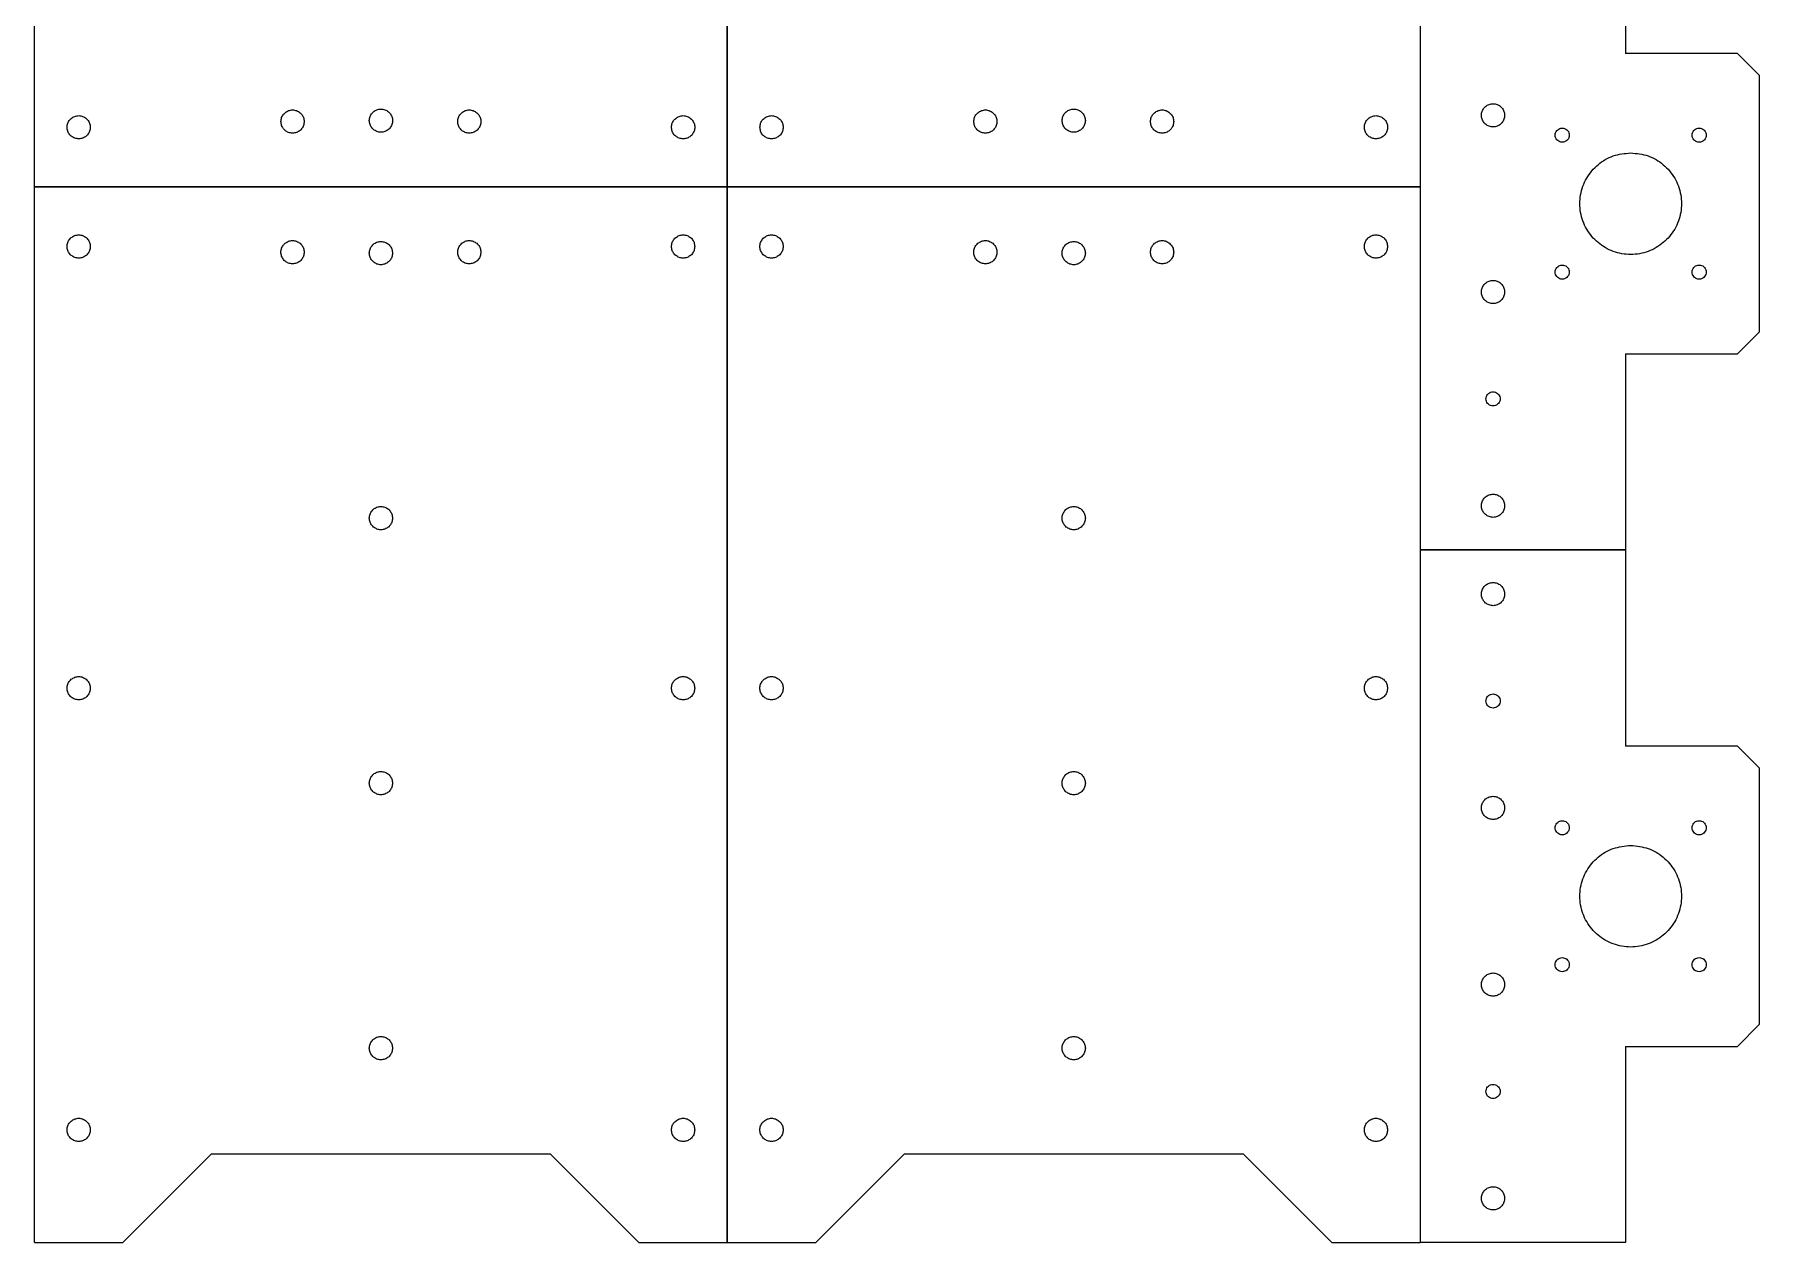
# Model space of a CAD drawing. Extents: x 0 to 861, y 0 to 555.
# Drawn here: x 470.5 to 860.9, y 0.1 to 273.6 of the extents above; entities that cross this region are included whole.
import ezdxf

# ---------------------------------------------------------------- set-up
doc = ezdxf.new("R2010")
doc.units = 0
doc.layers.add('Layer_1', color=7, linetype='CONTINUOUS')

msp = doc.modelspace()

# ---------------------------------------------------------------- linework, layer by layer
at = {"layer": 'Layer_1', "color": 7}
for p, q in [((470.54113, 239.141103), (470.54113, 478.141093)), ((627.341132, 478.141093), (627.341132, 239.141103)), ((627.341144, 239.141103), (627.341144, 478.141093)), ((784.141146, 478.141093), (784.141146, 239.141103)), ((784.14116, 313.741117), (784.14116, 156.941115)), ((830.64116, 313.741117), (830.64116, 269.341116)), ((855.941161, 269.341116), (830.64116, 269.341116)), ((860.941162, 264.341117), (855.941161, 269.341116)), ((860.941162, 206.341115), (860.941162, 264.341117)), ((800.641161, 257.966116), (800.641161, 257.966116)), ((526.316131, 253.930854), (526.316131, 253.930854)), ((546.316131, 254.141101), (546.316131, 254.141101)), ((566.316131, 253.930854), (566.316131, 253.930854)), ((683.116145, 253.930854), (683.116145, 253.930854)), ((703.116145, 254.141101), (703.116145, 254.141101)), ((723.116145, 253.930854), (723.116145, 253.930854)), ((477.91613, 252.641101), (477.91613, 252.641101)), ((614.71613, 252.641101), (614.71613, 252.641101)), ((634.716144, 252.641101), (634.716144, 252.641101)), ((771.516144, 252.641101), (771.516144, 252.641101)), ((816.291162, 252.441116), (816.291162, 252.441116)), ((847.291162, 252.441116), (847.291162, 252.441116)), ((831.791162, 246.841116), (831.791162, 246.841116)), ((627.341132, 239.141103), (470.54113, 239.141103)), ((470.54113, 0.141112), (470.54113, 239.141103)), ((470.54113, 239.141103), (627.341132, 239.141103)), ((627.341132, 239.141103), (627.341132, 0.141112)), ((784.141146, 239.141103), (627.341144, 239.141103)), ((627.341144, 0.141112), (627.341144, 239.141103)), ((627.341144, 239.141103), (784.141146, 239.141103)), ((784.141146, 239.141103), (784.141146, 0.141112)), ((483.166132, 225.641105), (483.166132, 225.641105)), ((531.566131, 224.351352), (531.566131, 224.351352)), ((551.566131, 224.141105), (551.566131, 224.141105)), ((571.566131, 224.351352), (571.566131, 224.351352)), ((619.966132, 225.641105), (619.966132, 225.641105)), ((639.966146, 225.641105), (639.966146, 225.641105)), ((688.366145, 224.351352), (688.366145, 224.351352)), ((708.366145, 224.141105), (708.366145, 224.141105)), ((728.366145, 224.351352), (728.366145, 224.351352)), ((776.766146, 225.641105), (776.766146, 225.641105)), ((816.291162, 221.441116), (816.291162, 221.441116)), ((847.291162, 221.441116), (847.291162, 221.441116)), ((800.641161, 217.966116), (800.641161, 217.966116)), ((855.941161, 201.341116), (860.941162, 206.341115)), ((830.64116, 201.341116), (855.941161, 201.341116)), ((830.64116, 201.341116), (830.64116, 156.941115)), ((800.641161, 192.741117), (800.641161, 192.741117)), ((800.641161, 169.566117), (800.641161, 169.566117)), ((551.566131, 164.141103), (551.566131, 164.141103)), ((708.366145, 164.141103), (708.366145, 164.141103)), ((784.14116, 156.941115), (830.64116, 156.941115)), ((784.14116, 156.941115), (784.14116, 0.141112)), ((830.64116, 156.941115), (784.14116, 156.941115)), ((830.64116, 156.941115), (830.64116, 112.541113)), ((800.641161, 149.566115), (800.641161, 149.566115)), ((483.166132, 125.641104), (483.166132, 125.641104)), ((619.966132, 125.641104), (619.966132, 125.641104)), ((639.966146, 125.641104), (639.966146, 125.641104)), ((776.766146, 125.641104), (776.766146, 125.641104)), ((800.641161, 124.341112), (800.641161, 124.341112)), ((855.941161, 112.541113), (830.64116, 112.541113)), ((860.941162, 107.541115), (855.941161, 112.541113)), ((860.941162, 49.541112), (860.941162, 107.541115)), ((551.566131, 104.141105), (551.566131, 104.141105)), ((708.366145, 104.141105), (708.366145, 104.141105)), ((800.641161, 101.166114), (800.641161, 101.166114)), ((816.291162, 95.641114), (816.291162, 95.641114)), ((847.291162, 95.641114), (847.291162, 95.641114)), ((831.791162, 90.041114), (831.791162, 90.041114)), ((816.291162, 64.641114), (816.291162, 64.641114)), ((847.291162, 64.641114), (847.291162, 64.641114)), ((800.641161, 61.166114), (800.641161, 61.166114)), ((855.941161, 44.541114), (860.941162, 49.541112)), ((551.566131, 44.141109), (551.566131, 44.141109)), ((708.366145, 44.141109), (708.366145, 44.141109)), ((830.64116, 44.541114), (855.941161, 44.541114)), ((830.64116, 44.541114), (830.64116, 0.141112)), ((800.641161, 35.941114), (800.641161, 35.941114)), ((483.166132, 25.641104), (483.166132, 25.641104)), ((619.966132, 25.641104), (619.966132, 25.641104)), ((639.966146, 25.641104), (639.966146, 25.641104)), ((776.766146, 25.641104), (776.766146, 25.641104)), ((490.541132, 0.141112), (510.541132, 20.141101)), ((587.341131, 20.141101), (510.541132, 20.141101)), ((587.341131, 20.141101), (607.34113, 0.141112)), ((647.341146, 0.141112), (667.341145, 20.141101)), ((744.141144, 20.141101), (667.341145, 20.141101)), ((744.141144, 20.141101), (764.141144, 0.141112)), ((800.641161, 12.766115), (800.641161, 12.766115)), ((470.54113, 0.141112), (490.541132, 0.141112)), ((607.34113, 0.141112), (627.341132, 0.141112)), ((627.341144, 0.141112), (647.341146, 0.141112)), ((764.141144, 0.141112), (784.141146, 0.141112)), ((830.64116, 0.141112), (784.14116, 0.141112))]:
    msp.add_line(p, q, dxfattribs=at)
for points, knots in [([(800.641161, 257.966116), (800.33426, 257.934753), (799.724851, 257.872475), (798.919507, 257.3893), (798.320754, 256.68185), (798.003195, 255.805806), (798.003195, 254.876225), (798.320754, 254.001408), (798.919507, 253.28906), (799.724851, 252.824087), (800.641161, 252.661742), (801.557471, 252.824087), (802.362815, 253.28906), (802.961568, 254.001408), (803.279128, 254.876225), (803.279128, 255.805806), (802.961568, 256.68185), (802.362815, 257.3893), (801.557471, 257.872475), (800.948062, 257.934753), (800.641161, 257.966116)], [0, 0, 0, 0, 0.91603, 1.818951, 2.734983, 3.651014, 4.553935, 5.469966, 6.385997, 7.288918, 8.204948, 9.120979, 10.0239, 10.939931, 11.855962, 12.758883, 13.674914, 14.590945, 15.493866, 16.409897, 16.409897, 16.409897, 16.409897]), ([(477.91613, 252.641101), (477.947493, 252.334201), (478.009772, 251.724791), (478.492948, 250.919447), (479.200398, 250.320694), (480.076442, 250.003137), (481.006022, 250.003137), (481.88084, 250.320693), (482.593188, 250.919448), (483.058161, 251.724791), (483.220507, 252.641102), (483.058161, 253.557412), (482.593189, 254.362757), (481.880839, 254.961509), (481.006023, 255.279068), (480.076442, 255.279068), (479.200399, 254.961508), (478.492947, 254.362757), (478.009772, 253.557412), (477.947493, 252.948002), (477.91613, 252.641101)], [0, 0, 0, 0, 0.91603, 1.818952, 2.734984, 3.651014, 4.553934, 5.469966, 6.385996, 7.288917, 8.204948, 9.120979, 10.023901, 10.93993, 11.855962, 12.758883, 13.674913, 14.590945, 15.493867, 16.409898, 16.409898, 16.409898, 16.409898]), ([(526.316131, 253.930854), (526.347494, 253.623953), (526.409772, 253.014544), (526.892948, 252.2092), (527.600397, 251.610446), (528.476442, 251.29289), (529.406022, 251.29289), (530.280839, 251.610446), (530.993188, 252.2092), (531.45816, 253.014544), (531.620505, 253.930854), (531.45816, 254.847164), (530.993188, 255.652508), (530.280839, 256.251262), (529.406022, 256.568818), (528.476442, 256.568818), (527.600397, 256.251262), (526.892948, 255.652508), (526.409772, 254.847164), (526.347494, 254.237755), (526.316131, 253.930854)], [0, 0, 0, 0, 0.91603, 1.818951, 2.734983, 3.651013, 4.553934, 5.469964, 6.385996, 7.288917, 8.204947, 9.120977, 10.023898, 10.93993, 11.85596, 12.758881, 13.674911, 14.590943, 15.493864, 16.409894, 16.409894, 16.409894, 16.409894]), ([(546.316131, 254.141101), (546.347495, 253.8342), (546.409772, 253.224791), (546.892948, 252.419447), (547.600397, 251.820694), (548.476441, 251.503137), (549.406022, 251.503137), (550.280839, 251.820694), (550.993188, 252.419447), (551.45816, 253.224791), (551.620506, 254.141101), (551.45816, 255.057412), (550.993188, 255.862757), (550.280839, 256.461508), (549.406022, 256.779068), (548.476441, 256.779068), (547.600398, 256.461508), (546.892947, 255.862757), (546.409773, 255.057412), (546.347495, 254.448002), (546.316131, 254.141101)], [0, 0, 0, 0, 0.91603, 1.818951, 2.734983, 3.651013, 4.553934, 5.469965, 6.385996, 7.288917, 8.204947, 9.120978, 10.0239, 10.93993, 11.855961, 12.758882, 13.674913, 14.590944, 15.493865, 16.409896, 16.409896, 16.409896, 16.409896]), ([(566.316131, 253.930854), (566.347495, 253.623953), (566.409772, 253.014544), (566.892948, 252.2092), (567.600397, 251.610446), (568.476441, 251.29289), (569.406022, 251.29289), (570.280839, 251.610446), (570.993188, 252.2092), (571.45816, 253.014544), (571.620506, 253.930854), (571.45816, 254.847164), (570.993188, 255.652508), (570.280839, 256.251261), (569.406022, 256.56882), (568.476441, 256.56882), (567.600397, 256.251261), (566.892948, 255.652508), (566.409773, 254.847164), (566.347495, 254.237755), (566.316131, 253.930854)], [0, 0, 0, 0, 0.91603, 1.818951, 2.734983, 3.651013, 4.553934, 5.469964, 6.385996, 7.288917, 8.204947, 9.120977, 10.023898, 10.93993, 11.855961, 12.758882, 13.674913, 14.590944, 15.493865, 16.409895, 16.409895, 16.409895, 16.409895]), ([(614.71613, 252.641101), (614.747494, 252.334201), (614.809772, 251.724791), (615.292947, 250.919448), (616.000396, 250.320693), (616.876441, 250.003137), (617.806021, 250.003137), (618.680838, 250.320694), (619.393187, 250.919447), (619.858161, 251.724791), (620.020507, 252.641102), (619.858161, 253.557412), (619.393188, 254.362757), (618.680837, 254.961508), (617.806022, 255.279068), (616.87644, 255.279068), (616.000397, 254.961509), (615.292947, 254.362757), (614.809772, 253.557412), (614.747494, 252.948002), (614.71613, 252.641101)], [0, 0, 0, 0, 0.91603, 1.818952, 2.734982, 3.651013, 4.553934, 5.469964, 6.385996, 7.288917, 8.204948, 9.120979, 10.023901, 10.939932, 11.855962, 12.758883, 13.674915, 14.590945, 15.493867, 16.409898, 16.409898, 16.409898, 16.409898]), ([(634.716144, 252.641101), (634.747507, 252.334201), (634.809785, 251.724791), (635.292962, 250.919447), (636.000412, 250.320694), (636.876456, 250.003137), (637.806036, 250.003137), (638.680854, 250.320693), (639.393202, 250.919448), (639.858175, 251.724791), (640.020521, 252.641102), (639.858175, 253.557412), (639.393203, 254.362757), (638.680853, 254.961509), (637.806037, 255.279068), (636.876455, 255.279068), (636.000413, 254.961508), (635.292961, 254.362757), (634.809785, 253.557412), (634.747507, 252.948002), (634.716144, 252.641101)], [0, 0, 0, 0, 0.91603, 1.818952, 2.734984, 3.651014, 4.553934, 5.469966, 6.385996, 7.288917, 8.204948, 9.120979, 10.023901, 10.93993, 11.855962, 12.758883, 13.674913, 14.590945, 15.493867, 16.409898, 16.409898, 16.409898, 16.409898]), ([(683.116145, 253.930854), (683.147508, 253.623953), (683.209786, 253.014544), (683.692961, 252.2092), (684.400411, 251.610446), (685.276455, 251.29289), (686.206036, 251.29289), (687.080853, 251.610446), (687.793201, 252.2092), (688.258174, 253.014544), (688.420519, 253.930854), (688.258174, 254.847164), (687.793201, 255.652508), (687.080853, 256.251262), (686.206036, 256.568818), (685.276455, 256.568818), (684.400411, 256.251262), (683.692961, 255.652508), (683.209786, 254.847164), (683.147508, 254.237755), (683.116145, 253.930854)], [0, 0, 0, 0, 0.91603, 1.818951, 2.734983, 3.651013, 4.553934, 5.469964, 6.385996, 7.288917, 8.204947, 9.120977, 10.023898, 10.93993, 11.85596, 12.758881, 13.674911, 14.590943, 15.493864, 16.409894, 16.409894, 16.409894, 16.409894]), ([(703.116145, 254.141101), (703.147508, 253.8342), (703.209786, 253.224791), (703.692961, 252.419447), (704.400411, 251.820694), (705.276455, 251.503137), (706.206036, 251.503137), (707.080853, 251.820694), (707.793202, 252.419447), (708.258174, 253.224791), (708.420519, 254.141101), (708.258174, 255.057412), (707.793202, 255.862757), (707.080852, 256.461508), (706.206036, 256.779068), (705.276455, 256.779068), (704.400412, 256.461508), (703.692961, 255.862757), (703.209786, 255.057412), (703.147508, 254.448002), (703.116145, 254.141101)], [0, 0, 0, 0, 0.91603, 1.818951, 2.734983, 3.651013, 4.553934, 5.469965, 6.385996, 7.288917, 8.204947, 9.120978, 10.0239, 10.93993, 11.855961, 12.758882, 13.674913, 14.590944, 15.493865, 16.409896, 16.409896, 16.409896, 16.409896]), ([(723.116145, 253.930854), (723.147508, 253.623953), (723.209786, 253.014544), (723.692961, 252.2092), (724.400411, 251.610446), (725.276455, 251.29289), (726.206036, 251.29289), (727.080853, 251.610446), (727.793201, 252.2092), (728.258174, 253.014544), (728.420519, 253.930854), (728.258174, 254.847164), (727.793201, 255.652508), (727.080853, 256.251261), (726.206036, 256.56882), (725.276455, 256.56882), (724.400411, 256.251261), (723.692961, 255.652508), (723.209786, 254.847164), (723.147508, 254.237755), (723.116145, 253.930854)], [0, 0, 0, 0, 0.91603, 1.818951, 2.734983, 3.651013, 4.553934, 5.469964, 6.385996, 7.288917, 8.204947, 9.120977, 10.023898, 10.93993, 11.855961, 12.758882, 13.674913, 14.590944, 15.493865, 16.409895, 16.409895, 16.409895, 16.409895]), ([(771.516144, 252.641101), (771.547507, 252.334201), (771.609785, 251.724791), (772.092961, 250.919448), (772.80041, 250.320693), (773.676455, 250.003137), (774.606035, 250.003137), (775.480852, 250.320694), (776.193201, 250.919447), (776.658175, 251.724791), (776.820521, 252.641102), (776.658175, 253.557412), (776.193202, 254.362757), (775.480851, 254.961508), (774.606036, 255.279068), (773.676454, 255.279068), (772.800411, 254.961509), (772.09296, 254.362757), (771.609786, 253.557412), (771.547507, 252.948002), (771.516144, 252.641101)], [0, 0, 0, 0, 0.91603, 1.818952, 2.734982, 3.651013, 4.553934, 5.469964, 6.385996, 7.288917, 8.204948, 9.120979, 10.023901, 10.939932, 11.855962, 12.758883, 13.674915, 14.590945, 15.493867, 16.409898, 16.409898, 16.409898, 16.409898]), ([(816.291162, 252.441116), (816.104098, 252.421999), (815.732648, 252.38404), (815.241772, 252.089533), (814.876816, 251.658326), (814.68326, 251.124355), (814.68326, 250.557755), (814.876816, 250.024531), (815.241772, 249.590339), (815.732648, 249.306927), (816.291162, 249.207974), (816.849675, 249.306927), (817.340551, 249.590339), (817.705506, 250.024532), (817.899064, 250.557754), (817.899064, 251.124356), (817.705506, 251.658326), (817.34055, 252.089532), (816.849675, 252.38404), (816.478225, 252.421999), (816.291162, 252.441116)], [0, 0, 0, 0, 0.558344, 1.108696, 1.667039, 2.225381, 2.775733, 3.334075, 3.892418, 4.44277, 5.001114, 5.559456, 6.109807, 6.66815, 7.226493, 7.776845, 8.335187, 8.893531, 9.443882, 10.002224, 10.002224, 10.002224, 10.002224]), ([(847.291162, 252.441116), (847.104099, 252.421999), (846.732649, 252.38404), (846.241772, 252.089533), (845.87682, 251.658325), (845.683258, 251.124356), (845.683258, 250.557754), (845.87682, 250.024533), (846.241772, 249.590338), (846.732649, 249.306927), (847.291162, 249.207974), (847.849675, 249.306927), (848.340551, 249.590339), (848.705506, 250.024532), (848.899065, 250.557754), (848.899065, 251.124356), (848.705506, 251.658326), (848.340551, 252.089532), (847.849675, 252.38404), (847.478225, 252.421999), (847.291162, 252.441116)], [0, 0, 0, 0, 0.558344, 1.108695, 1.667037, 2.22538, 2.775732, 3.334075, 3.892418, 4.442769, 5.001113, 5.559454, 6.109806, 6.668149, 7.226492, 7.776843, 8.335186, 8.893529, 9.443881, 10.002222, 10.002222, 10.002222, 10.002222]), ([(831.791162, 246.841116), (830.446644, 246.703714), (827.776849, 246.430878), (824.248674, 244.314111), (821.62557, 241.214806), (820.234361, 237.376901), (820.234361, 233.30445), (821.62557, 229.471921), (824.248674, 226.351153), (827.776849, 224.314131), (831.791162, 223.602904), (835.805474, 224.314131), (839.333648, 226.351154), (841.956755, 229.47192), (843.347961, 233.304451), (843.347961, 237.376901), (841.956755, 241.214807), (839.333648, 244.314111), (835.805474, 246.430878), (833.13568, 246.703714), (831.791162, 246.841116)], [0, 0, 0, 0, 4.013088, 7.968742, 11.981828, 15.994916, 19.95057, 23.963658, 27.976744, 31.932398, 35.945486, 39.958572, 43.914226, 47.927313, 51.9404, 55.896054, 59.909141, 63.922229, 67.877883, 71.890969, 71.890969, 71.890969, 71.890969]), ([(483.166132, 225.641105), (483.134769, 225.948005), (483.072491, 226.557415), (482.589315, 227.362758), (481.881866, 227.961513), (481.005821, 228.279068), (480.076241, 228.279069), (479.201424, 227.961511), (478.489075, 227.362759), (478.024101, 226.557415), (477.861755, 225.641104), (478.024101, 224.724794), (478.489074, 223.919449), (479.201425, 223.320698), (480.07624, 223.003138), (481.005822, 223.003138), (481.881865, 223.320697), (482.589316, 223.919449), (483.07249, 224.724794), (483.134769, 225.334204), (483.166132, 225.641105)], [0, 0, 0, 0, 0.91603, 1.818952, 2.734982, 3.651013, 4.553934, 5.469964, 6.385996, 7.288917, 8.204948, 9.120979, 10.023901, 10.939932, 11.855962, 12.758883, 13.674915, 14.590945, 15.493867, 16.409898, 16.409898, 16.409898, 16.409898]), ([(531.566131, 224.351352), (531.534768, 224.658253), (531.47249, 225.267662), (530.989315, 226.073006), (530.281865, 226.671759), (529.405821, 226.989316), (528.47624, 226.989316), (527.601423, 226.671759), (526.889075, 226.073006), (526.424102, 225.267662), (526.261757, 224.351352), (526.424102, 223.435042), (526.889075, 222.629697), (527.601423, 222.030945), (528.47624, 221.713385), (529.405821, 221.713385), (530.281865, 222.030945), (530.989315, 222.629697), (531.47249, 223.435042), (531.534768, 224.044451), (531.566131, 224.351352)], [0, 0, 0, 0, 0.91603, 1.818951, 2.734983, 3.651013, 4.553934, 5.469964, 6.385996, 7.288917, 8.204947, 9.120977, 10.023898, 10.93993, 11.855961, 12.758882, 13.674913, 14.590944, 15.493865, 16.409895, 16.409895, 16.409895, 16.409895]), ([(551.566131, 224.141105), (551.534768, 224.448005), (551.47249, 225.057415), (550.989315, 225.862759), (550.281865, 226.461512), (549.405821, 226.779069), (548.47624, 226.779069), (547.601423, 226.461512), (546.889074, 225.862759), (546.424102, 225.057415), (546.261757, 224.141104), (546.424102, 223.224794), (546.889074, 222.419449), (547.601424, 221.820698), (548.47624, 221.503138), (549.405821, 221.503138), (550.281864, 221.820698), (550.989315, 222.419449), (551.47249, 223.224794), (551.534768, 223.834204), (551.566131, 224.141105)], [0, 0, 0, 0, 0.91603, 1.818951, 2.734983, 3.651013, 4.553934, 5.469965, 6.385996, 7.288917, 8.204947, 9.120978, 10.0239, 10.93993, 11.855961, 12.758882, 13.674913, 14.590944, 15.493865, 16.409896, 16.409896, 16.409896, 16.409896]), ([(571.566131, 224.351352), (571.534768, 224.658253), (571.47249, 225.267662), (570.989315, 226.073006), (570.281865, 226.671759), (569.405821, 226.989316), (568.47624, 226.989316), (567.601423, 226.671759), (566.889075, 226.073006), (566.424102, 225.267662), (566.261757, 224.351352), (566.424102, 223.435042), (566.889075, 222.629698), (567.601423, 222.030944), (568.47624, 221.713388), (569.405821, 221.713388), (570.281865, 222.030944), (570.989315, 222.629698), (571.47249, 223.435042), (571.534768, 224.044451), (571.566131, 224.351352)], [0, 0, 0, 0, 0.91603, 1.818951, 2.734983, 3.651013, 4.553934, 5.469964, 6.385996, 7.288917, 8.204947, 9.120977, 10.023898, 10.93993, 11.85596, 12.758881, 13.674911, 14.590943, 15.493864, 16.409894, 16.409894, 16.409894, 16.409894]), ([(619.966132, 225.641105), (619.934769, 225.948005), (619.872491, 226.557415), (619.389314, 227.362759), (618.681864, 227.961511), (617.80582, 228.279069), (616.87624, 228.279068), (616.001422, 227.961513), (615.289074, 227.362758), (614.824101, 226.557415), (614.661755, 225.641104), (614.824101, 224.724794), (615.289073, 223.919449), (616.001423, 223.320697), (616.876239, 223.003138), (617.805821, 223.003138), (618.681863, 223.320698), (619.389315, 223.919449), (619.872491, 224.724794), (619.934769, 225.334204), (619.966132, 225.641105)], [0, 0, 0, 0, 0.91603, 1.818952, 2.734984, 3.651014, 4.553934, 5.469966, 6.385996, 7.288917, 8.204948, 9.120979, 10.023901, 10.93993, 11.855962, 12.758883, 13.674913, 14.590945, 15.493867, 16.409898, 16.409898, 16.409898, 16.409898]), ([(639.966146, 225.641105), (639.934782, 225.948005), (639.872504, 226.557415), (639.389329, 227.362758), (638.68188, 227.961513), (637.805835, 228.279068), (636.876255, 228.279069), (636.001438, 227.961511), (635.289089, 227.362759), (634.824115, 226.557415), (634.661769, 225.641104), (634.824115, 224.724794), (635.289088, 223.919449), (636.001439, 223.320698), (636.876254, 223.003138), (637.805836, 223.003138), (638.681879, 223.320697), (639.389329, 223.919449), (639.872504, 224.724794), (639.934782, 225.334204), (639.966146, 225.641105)], [0, 0, 0, 0, 0.91603, 1.818952, 2.734982, 3.651013, 4.553934, 5.469964, 6.385996, 7.288917, 8.204948, 9.120979, 10.023901, 10.939932, 11.855962, 12.758883, 13.674915, 14.590945, 15.493867, 16.409898, 16.409898, 16.409898, 16.409898]), ([(688.366145, 224.351352), (688.334781, 224.658253), (688.272504, 225.267662), (687.789328, 226.073006), (687.081879, 226.671759), (686.205835, 226.989316), (685.276254, 226.989316), (684.401437, 226.671759), (683.689088, 226.073006), (683.224116, 225.267662), (683.06177, 224.351352), (683.224116, 223.435042), (683.689088, 222.629697), (684.401437, 222.030945), (685.276254, 221.713385), (686.205835, 221.713385), (687.081879, 222.030945), (687.789328, 222.629697), (688.272503, 223.435042), (688.334781, 224.044451), (688.366145, 224.351352)], [0, 0, 0, 0, 0.91603, 1.818951, 2.734983, 3.651013, 4.553934, 5.469964, 6.385996, 7.288917, 8.204947, 9.120977, 10.023898, 10.93993, 11.855961, 12.758882, 13.674913, 14.590944, 15.493865, 16.409895, 16.409895, 16.409895, 16.409895]), ([(708.366145, 224.141105), (708.334781, 224.448005), (708.272504, 225.057415), (707.789328, 225.862759), (707.081879, 226.461512), (706.205835, 226.779069), (705.276254, 226.779069), (704.401437, 226.461512), (703.689088, 225.862759), (703.224116, 225.057415), (703.06177, 224.141104), (703.224116, 223.224794), (703.689088, 222.419449), (704.401437, 221.820698), (705.276254, 221.503138), (706.205835, 221.503138), (707.081878, 221.820698), (707.789329, 222.419449), (708.272503, 223.224794), (708.334781, 223.834204), (708.366145, 224.141105)], [0, 0, 0, 0, 0.91603, 1.818951, 2.734983, 3.651013, 4.553934, 5.469965, 6.385996, 7.288917, 8.204947, 9.120978, 10.0239, 10.93993, 11.855961, 12.758882, 13.674913, 14.590944, 15.493865, 16.409896, 16.409896, 16.409896, 16.409896]), ([(728.366145, 224.351352), (728.334782, 224.658253), (728.272504, 225.267662), (727.789328, 226.073006), (727.081879, 226.671759), (726.205834, 226.989316), (725.276254, 226.989316), (724.401437, 226.671759), (723.689088, 226.073006), (723.224116, 225.267662), (723.061771, 224.351352), (723.224116, 223.435042), (723.689088, 222.629698), (724.401437, 222.030944), (725.276254, 221.713388), (726.205834, 221.713388), (727.081879, 222.030944), (727.789328, 222.629698), (728.272504, 223.435042), (728.334782, 224.044451), (728.366145, 224.351352)], [0, 0, 0, 0, 0.91603, 1.818951, 2.734983, 3.651013, 4.553934, 5.469964, 6.385996, 7.288917, 8.204947, 9.120977, 10.023898, 10.93993, 11.85596, 12.758881, 13.674911, 14.590943, 15.493864, 16.409894, 16.409894, 16.409894, 16.409894]), ([(776.766146, 225.641105), (776.734783, 225.948005), (776.672504, 226.557415), (776.189328, 227.362759), (775.481878, 227.961511), (774.605834, 228.279069), (773.676254, 228.279068), (772.801436, 227.961513), (772.089088, 227.362758), (771.624115, 226.557415), (771.461769, 225.641104), (771.624115, 224.724794), (772.089087, 223.919449), (772.801437, 223.320697), (773.676253, 223.003138), (774.605834, 223.003138), (775.481877, 223.320698), (776.189329, 223.919449), (776.672504, 224.724794), (776.734783, 225.334204), (776.766146, 225.641105)], [0, 0, 0, 0, 0.91603, 1.818952, 2.734984, 3.651014, 4.553934, 5.469966, 6.385996, 7.288917, 8.204948, 9.120979, 10.023901, 10.93993, 11.855962, 12.758883, 13.674913, 14.590945, 15.493867, 16.409898, 16.409898, 16.409898, 16.409898]), ([(816.291162, 221.441116), (816.104098, 221.421999), (815.732648, 221.38404), (815.241772, 221.089533), (814.876816, 220.658326), (814.68326, 220.124355), (814.68326, 219.557755), (814.876816, 219.024531), (815.241772, 218.590339), (815.732648, 218.306927), (816.291162, 218.207974), (816.849675, 218.306927), (817.34055, 218.590339), (817.705506, 219.024532), (817.899064, 219.557754), (817.899064, 220.124356), (817.705506, 220.658326), (817.340551, 221.089533), (816.849675, 221.38404), (816.478225, 221.421999), (816.291162, 221.441116)], [0, 0, 0, 0, 0.558344, 1.108696, 1.667039, 2.225381, 2.775733, 3.334075, 3.892418, 4.44277, 5.001114, 5.559456, 6.109807, 6.66815, 7.226493, 7.776845, 8.335187, 8.893531, 9.443882, 10.002224, 10.002224, 10.002224, 10.002224]), ([(847.291162, 221.441116), (847.104099, 221.421999), (846.732649, 221.38404), (846.241772, 221.089533), (845.87682, 220.658325), (845.683258, 220.124356), (845.683258, 219.557753), (845.87682, 219.024533), (846.241772, 218.590339), (846.732649, 218.306927), (847.291162, 218.207974), (847.849675, 218.306927), (848.340551, 218.590339), (848.705506, 219.024532), (848.899065, 219.557754), (848.899065, 220.124356), (848.705506, 220.658326), (848.340551, 221.089533), (847.849675, 221.38404), (847.478225, 221.421999), (847.291162, 221.441116)], [0, 0, 0, 0, 0.558344, 1.108695, 1.667037, 2.22538, 2.775732, 3.334075, 3.892418, 4.442769, 5.001113, 5.559454, 6.109806, 6.668149, 7.226492, 7.776843, 8.335186, 8.893529, 9.443881, 10.002222, 10.002222, 10.002222, 10.002222]), ([(800.641161, 217.966116), (800.33426, 217.934753), (799.724851, 217.872475), (798.919507, 217.3893), (798.320754, 216.68185), (798.003195, 215.805806), (798.003195, 214.876225), (798.320754, 214.001408), (798.919507, 213.28906), (799.724851, 212.824087), (800.641161, 212.661742), (801.557471, 212.824087), (802.362815, 213.28906), (802.961568, 214.001408), (803.279128, 214.876225), (803.279128, 215.805806), (802.961568, 216.68185), (802.362815, 217.3893), (801.557471, 217.872475), (800.948062, 217.934753), (800.641161, 217.966116)], [0, 0, 0, 0, 0.91603, 1.818951, 2.734983, 3.651014, 4.553935, 5.469966, 6.385997, 7.288918, 8.204948, 9.120979, 10.0239, 10.939931, 11.855962, 12.758883, 13.674914, 14.590945, 15.493866, 16.409897, 16.409897, 16.409897, 16.409897]), ([(800.641161, 192.741117), (800.454098, 192.722), (800.082648, 192.68404), (799.591771, 192.389533), (799.226818, 191.958325), (799.033259, 191.424356), (799.033259, 190.857754), (799.226817, 190.324532), (799.591772, 189.890339), (800.082648, 189.606928), (800.641161, 189.507975), (801.199674, 189.606928), (801.69055, 189.890339), (802.055505, 190.324532), (802.249063, 190.857754), (802.249064, 191.424356), (802.055504, 191.958325), (801.690551, 192.389533), (801.199674, 192.68404), (800.828224, 192.722), (800.641161, 192.741117)], [0, 0, 0, 0, 0.558342, 1.108694, 1.667038, 2.225379, 2.775731, 3.334074, 3.892416, 4.442768, 5.00111, 5.559452, 6.109804, 6.668146, 7.226489, 7.776841, 8.335182, 8.893526, 9.443878, 10.00222, 10.00222, 10.00222, 10.00222]), ([(800.641161, 169.566117), (800.33426, 169.534754), (799.724851, 169.472476), (798.919507, 168.9893), (798.320753, 168.281851), (798.003195, 167.405807), (798.003194, 166.476226), (798.320755, 165.601409), (798.919507, 164.88906), (799.724851, 164.424086), (800.641161, 164.26174), (801.557472, 164.424086), (802.362816, 164.88906), (802.961568, 165.601409), (803.279128, 166.476226), (803.279127, 167.405807), (802.961569, 168.281851), (802.362815, 168.9893), (801.557471, 169.472476), (800.948062, 169.534754), (800.641161, 169.566117)], [0, 0, 0, 0, 0.91603, 1.818952, 2.734982, 3.651014, 4.553935, 5.469965, 6.385997, 7.288919, 8.204949, 9.12098, 10.023901, 10.939933, 11.855963, 12.758884, 13.674916, 14.590947, 15.493868, 16.409898, 16.409898, 16.409898, 16.409898]), ([(551.566131, 164.141103), (551.534768, 164.448004), (551.47249, 165.057414), (550.989315, 165.862759), (550.281864, 166.46151), (549.405821, 166.77907), (548.47624, 166.77907), (547.601424, 166.46151), (546.889074, 165.862759), (546.424102, 165.057414), (546.261757, 164.141104), (546.424102, 163.224793), (546.889074, 162.419449), (547.601423, 161.820696), (548.47624, 161.503139), (549.405821, 161.503139), (550.281865, 161.820696), (550.989315, 162.419449), (551.47249, 163.224793), (551.534768, 163.834203), (551.566131, 164.141103)], [0, 0, 0, 0, 0.916031, 1.818952, 2.734983, 3.651014, 4.553935, 5.469966, 6.385997, 7.288918, 8.204949, 9.120979, 10.0239, 10.939932, 11.855962, 12.758883, 13.674914, 14.590945, 15.493866, 16.409896, 16.409896, 16.409896, 16.409896]), ([(708.366145, 164.141103), (708.334781, 164.448004), (708.272503, 165.057414), (707.789329, 165.862759), (707.081878, 166.46151), (706.205835, 166.77907), (705.276254, 166.77907), (704.401437, 166.46151), (703.689088, 165.862759), (703.224116, 165.057414), (703.06177, 164.141104), (703.224116, 163.224793), (703.689088, 162.419449), (704.401437, 161.820696), (705.276254, 161.503139), (706.205835, 161.503139), (707.081879, 161.820696), (707.789328, 162.419449), (708.272504, 163.224793), (708.334781, 163.834203), (708.366145, 164.141103)], [0, 0, 0, 0, 0.916031, 1.818952, 2.734983, 3.651014, 4.553935, 5.469966, 6.385997, 7.288918, 8.204949, 9.120979, 10.0239, 10.939932, 11.855962, 12.758883, 13.674914, 14.590945, 15.493866, 16.409896, 16.409896, 16.409896, 16.409896]), ([(800.641161, 149.566115), (800.33426, 149.534751), (799.724851, 149.472473), (798.919507, 148.989297), (798.320755, 148.281846), (798.003194, 147.405803), (798.003195, 146.476222), (798.320753, 145.601405), (798.919507, 144.889057), (799.724851, 144.424084), (800.641161, 144.261738), (801.557471, 144.424084), (802.362815, 144.889057), (802.961569, 145.601405), (803.279127, 146.476222), (803.279128, 147.405803), (802.961568, 148.281846), (802.362816, 148.989297), (801.557472, 149.472473), (800.948062, 149.534751), (800.641161, 149.566115)], [0, 0, 0, 0, 0.91603, 1.818952, 2.734984, 3.651014, 4.553935, 5.469967, 6.385998, 7.288919, 8.204949, 9.12098, 10.023901, 10.939931, 11.855963, 12.758884, 13.674914, 14.590946, 15.493868, 16.409898, 16.409898, 16.409898, 16.409898]), ([(483.166132, 125.641104), (483.134769, 125.948005), (483.07249, 126.557414), (482.589315, 127.362758), (481.881866, 127.961512), (481.005822, 128.27907), (480.076241, 128.279071), (479.201424, 127.961511), (478.489075, 127.362759), (478.024101, 126.557415), (477.861755, 125.641104), (478.024101, 124.724794), (478.489075, 123.91945), (479.201424, 123.320698), (480.076241, 123.003137), (481.005822, 123.003138), (481.881866, 123.320697), (482.589315, 123.91945), (483.07249, 124.724794), (483.134769, 125.334203), (483.166132, 125.641104)], [0, 0, 0, 0, 0.91603, 1.818952, 2.734982, 3.651014, 4.553935, 5.469965, 6.385997, 7.288919, 8.204949, 9.12098, 10.023901, 10.939933, 11.855963, 12.758884, 13.674916, 14.590947, 15.493868, 16.409898, 16.409898, 16.409898, 16.409898]), ([(619.966132, 125.641104), (619.934769, 125.948005), (619.872491, 126.557415), (619.389314, 127.362759), (618.681864, 127.961511), (617.805821, 128.279071), (616.876239, 128.27907), (616.001422, 127.961512), (615.289074, 127.362758), (614.824101, 126.557414), (614.661755, 125.641104), (614.824101, 124.724794), (615.289074, 123.91945), (616.001422, 123.320697), (616.876239, 123.003138), (617.805821, 123.003137), (618.681864, 123.320698), (619.389314, 123.91945), (619.872491, 124.724794), (619.934769, 125.334203), (619.966132, 125.641104)], [0, 0, 0, 0, 0.91603, 1.818952, 2.734984, 3.651014, 4.553935, 5.469967, 6.385998, 7.288919, 8.204949, 9.12098, 10.023901, 10.939931, 11.855963, 12.758884, 13.674914, 14.590946, 15.493868, 16.409898, 16.409898, 16.409898, 16.409898]), ([(639.966146, 125.641104), (639.934782, 125.948005), (639.872504, 126.557414), (639.389329, 127.362758), (638.68188, 127.961512), (637.805836, 128.27907), (636.876254, 128.279071), (636.001438, 127.961511), (635.289089, 127.362759), (634.824115, 126.557415), (634.661769, 125.641104), (634.824115, 124.724794), (635.289089, 123.91945), (636.001438, 123.320698), (636.876254, 123.003137), (637.805836, 123.003138), (638.68188, 123.320697), (639.389329, 123.91945), (639.872504, 124.724794), (639.934782, 125.334203), (639.966146, 125.641104)], [0, 0, 0, 0, 0.91603, 1.818952, 2.734982, 3.651014, 4.553935, 5.469965, 6.385997, 7.288919, 8.204949, 9.12098, 10.023901, 10.939933, 11.855963, 12.758884, 13.674916, 14.590947, 15.493868, 16.409898, 16.409898, 16.409898, 16.409898]), ([(776.766146, 125.641104), (776.734783, 125.948005), (776.672504, 126.557415), (776.189328, 127.362759), (775.481878, 127.961511), (774.605834, 128.279071), (773.676253, 128.27907), (772.801436, 127.961512), (772.089088, 127.362758), (771.624115, 126.557414), (771.461769, 125.641104), (771.624115, 124.724794), (772.089088, 123.91945), (772.801436, 123.320697), (773.676253, 123.003138), (774.605834, 123.003137), (775.481878, 123.320698), (776.189328, 123.91945), (776.672504, 124.724794), (776.734783, 125.334203), (776.766146, 125.641104)], [0, 0, 0, 0, 0.91603, 1.818952, 2.734984, 3.651014, 4.553935, 5.469967, 6.385998, 7.288919, 8.204949, 9.12098, 10.023901, 10.939931, 11.855963, 12.758884, 13.674914, 14.590946, 15.493868, 16.409898, 16.409898, 16.409898, 16.409898]), ([(800.641161, 124.341112), (800.454098, 124.321996), (800.082648, 124.284036), (799.591772, 123.98953), (799.226817, 123.558323), (799.033259, 123.024353), (799.033259, 122.457751), (799.226818, 121.92453), (799.591771, 121.490336), (800.082648, 121.206924), (800.641161, 121.107971), (801.199674, 121.206924), (801.690551, 121.490336), (802.055504, 121.92453), (802.249064, 122.457751), (802.249063, 123.024353), (802.055505, 123.558323), (801.69055, 123.98953), (801.199674, 124.284036), (800.828224, 124.321996), (800.641161, 124.341112)], [0, 0, 0, 0, 0.558342, 1.108694, 1.667036, 2.225379, 2.775731, 3.334072, 3.892416, 4.442768, 5.00111, 5.559452, 6.109805, 6.668148, 7.226489, 7.776841, 8.335184, 8.893526, 9.443878, 10.00222, 10.00222, 10.00222, 10.00222]), ([(551.566131, 104.141105), (551.534768, 104.448006), (551.47249, 105.057415), (550.989315, 105.862759), (550.281865, 106.461512), (549.405821, 106.779069), (548.47624, 106.779069), (547.601423, 106.461512), (546.889074, 105.862759), (546.424102, 105.057415), (546.261757, 104.141105), (546.424102, 103.224794), (546.889074, 102.419449), (547.601424, 101.820698), (548.47624, 101.503138), (549.405821, 101.503138), (550.281864, 101.820698), (550.989315, 102.419449), (551.47249, 103.224794), (551.534768, 103.834204), (551.566131, 104.141105)], [0, 0, 0, 0, 0.91603, 1.818951, 2.734983, 3.651013, 4.553934, 5.469965, 6.385996, 7.288917, 8.204947, 9.120978, 10.0239, 10.93993, 11.855961, 12.758882, 13.674913, 14.590944, 15.493865, 16.409896, 16.409896, 16.409896, 16.409896]), ([(708.366145, 104.141105), (708.334781, 104.448006), (708.272504, 105.057415), (707.789328, 105.862759), (707.081879, 106.461512), (706.205835, 106.779069), (705.276254, 106.779069), (704.401437, 106.461512), (703.689088, 105.862759), (703.224116, 105.057415), (703.06177, 104.141105), (703.224116, 103.224794), (703.689088, 102.419449), (704.401437, 101.820698), (705.276254, 101.503138), (706.205835, 101.503138), (707.081878, 101.820698), (707.789329, 102.419449), (708.272503, 103.224794), (708.334781, 103.834204), (708.366145, 104.141105)], [0, 0, 0, 0, 0.91603, 1.818951, 2.734983, 3.651013, 4.553934, 5.469965, 6.385996, 7.288917, 8.204947, 9.120978, 10.0239, 10.93993, 11.855961, 12.758882, 13.674913, 14.590944, 15.493865, 16.409896, 16.409896, 16.409896, 16.409896]), ([(800.641161, 101.166114), (800.33426, 101.13475), (799.724851, 101.072472), (798.919507, 100.589297), (798.320754, 99.881847), (798.003195, 99.005804), (798.003195, 98.076222), (798.320754, 97.201406), (798.919507, 96.489057), (799.724851, 96.024084), (800.641161, 95.861739), (801.557471, 96.024084), (802.362815, 96.489057), (802.961568, 97.201406), (803.279128, 98.076222), (803.279128, 99.005804), (802.961568, 99.881847), (802.362815, 100.589297), (801.557471, 101.072472), (800.948062, 101.13475), (800.641161, 101.166114)], [0, 0, 0, 0, 0.91603, 1.818951, 2.734983, 3.651014, 4.553935, 5.469966, 6.385997, 7.288918, 8.204948, 9.120979, 10.0239, 10.939931, 11.855962, 12.758883, 13.674914, 14.590945, 15.493866, 16.409897, 16.409897, 16.409897, 16.409897]), ([(816.291162, 95.641114), (816.104098, 95.621997), (815.732648, 95.584037), (815.241772, 95.28953), (814.876816, 94.858324), (814.68326, 94.324353), (814.68326, 93.757752), (814.876816, 93.224529), (815.241772, 92.790336), (815.732648, 92.506924), (816.291162, 92.407971), (816.849675, 92.506924), (817.340551, 92.790337), (817.705506, 93.224529), (817.899064, 93.757752), (817.899064, 94.324353), (817.705506, 94.858323), (817.34055, 95.28953), (816.849675, 95.584037), (816.478225, 95.621997), (816.291162, 95.641114)], [0, 0, 0, 0, 0.558344, 1.108696, 1.667039, 2.225381, 2.775733, 3.334075, 3.892418, 4.44277, 5.001114, 5.559456, 6.109807, 6.66815, 7.226493, 7.776845, 8.335187, 8.893531, 9.443882, 10.002224, 10.002224, 10.002224, 10.002224]), ([(847.291162, 95.641114), (847.104099, 95.621997), (846.732649, 95.584037), (846.241772, 95.289531), (845.87682, 94.858322), (845.683258, 94.324354), (845.683258, 93.757751), (845.87682, 93.22453), (846.241772, 92.790336), (846.732649, 92.506924), (847.291162, 92.407971), (847.849675, 92.506924), (848.340551, 92.790337), (848.705506, 93.224529), (848.899065, 93.757752), (848.899065, 94.324353), (848.705506, 94.858323), (848.340551, 95.28953), (847.849675, 95.584037), (847.478225, 95.621997), (847.291162, 95.641114)], [0, 0, 0, 0, 0.558344, 1.108695, 1.667037, 2.22538, 2.775732, 3.334075, 3.892418, 4.442769, 5.001113, 5.559454, 6.109806, 6.668149, 7.226492, 7.776843, 8.335186, 8.893529, 9.443881, 10.002222, 10.002222, 10.002222, 10.002222]), ([(831.791162, 90.041114), (830.446644, 89.903712), (827.776849, 89.630875), (824.248674, 87.514109), (821.62557, 84.414803), (820.234361, 80.576899), (820.234361, 76.504448), (821.62557, 72.671918), (824.248674, 69.551151), (827.776849, 67.514128), (831.791162, 66.802902), (835.805474, 67.514129), (839.333648, 69.551151), (841.956755, 72.671917), (843.347961, 76.504448), (843.347961, 80.576898), (841.956755, 84.414805), (839.333648, 87.514108), (835.805474, 89.630875), (833.13568, 89.903712), (831.791162, 90.041114)], [0, 0, 0, 0, 4.013088, 7.968742, 11.981828, 15.994916, 19.95057, 23.963658, 27.976744, 31.932398, 35.945486, 39.958572, 43.914226, 47.927313, 51.9404, 55.896054, 59.909141, 63.922229, 67.877883, 71.890969, 71.890969, 71.890969, 71.890969]), ([(816.291162, 64.641114), (816.104098, 64.621997), (815.732648, 64.584037), (815.241772, 64.28953), (814.876816, 63.858324), (814.68326, 63.324353), (814.68326, 62.757752), (814.876816, 62.224529), (815.241772, 61.790336), (815.732648, 61.506924), (816.291162, 61.407971), (816.849675, 61.506924), (817.34055, 61.790337), (817.705506, 62.224529), (817.899064, 62.757752), (817.899064, 63.324353), (817.705506, 63.858323), (817.340551, 64.28953), (816.849675, 64.584037), (816.478225, 64.621997), (816.291162, 64.641114)], [0, 0, 0, 0, 0.558344, 1.108696, 1.667039, 2.225381, 2.775733, 3.334075, 3.892418, 4.44277, 5.001114, 5.559456, 6.109807, 6.66815, 7.226493, 7.776845, 8.335187, 8.893531, 9.443882, 10.002224, 10.002224, 10.002224, 10.002224]), ([(847.291162, 64.641114), (847.104099, 64.621997), (846.732649, 64.584037), (846.241772, 64.289531), (845.87682, 63.858322), (845.683258, 63.324354), (845.683258, 62.757751), (845.87682, 62.22453), (846.241772, 61.790336), (846.732649, 61.506924), (847.291162, 61.407971), (847.849675, 61.506924), (848.340551, 61.790337), (848.705506, 62.224529), (848.899065, 62.757752), (848.899065, 63.324353), (848.705506, 63.858323), (848.340551, 64.28953), (847.849675, 64.584037), (847.478225, 64.621997), (847.291162, 64.641114)], [0, 0, 0, 0, 0.558344, 1.108695, 1.667037, 2.22538, 2.775732, 3.334075, 3.892418, 4.442769, 5.001113, 5.559454, 6.109806, 6.668149, 7.226492, 7.776843, 8.335186, 8.893529, 9.443881, 10.002222, 10.002222, 10.002222, 10.002222]), ([(800.641161, 61.166114), (800.33426, 61.13475), (799.724851, 61.072472), (798.919507, 60.589297), (798.320754, 59.881847), (798.003195, 59.005804), (798.003195, 58.076223), (798.320754, 57.201406), (798.919507, 56.489057), (799.724851, 56.024084), (800.641161, 55.861739), (801.557471, 56.024084), (802.362815, 56.489057), (802.961568, 57.201406), (803.279128, 58.076223), (803.279128, 59.005804), (802.961568, 59.881847), (802.362815, 60.589297), (801.557471, 61.072472), (800.948062, 61.13475), (800.641161, 61.166114)], [0, 0, 0, 0, 0.91603, 1.818951, 2.734983, 3.651014, 4.553935, 5.469966, 6.385997, 7.288918, 8.204948, 9.120979, 10.0239, 10.939931, 11.855962, 12.758883, 13.674914, 14.590945, 15.493866, 16.409897, 16.409897, 16.409897, 16.409897]), ([(551.566131, 44.141109), (551.534768, 44.448009), (551.472491, 45.057415), (550.989313, 45.862753), (550.281863, 46.461499), (549.405821, 46.779059), (548.47624, 46.779059), (547.601425, 46.461499), (546.889076, 45.862753), (546.424101, 45.057415), (546.261757, 44.141107), (546.424102, 43.224795), (546.889073, 42.419446), (547.601422, 41.82069), (548.47624, 41.503132), (549.405821, 41.503132), (550.281866, 41.82069), (550.989316, 42.419446), (551.47249, 43.224795), (551.534768, 43.834207), (551.566131, 44.141109)], [0, 0, 0, 0, 0.916027, 1.818941, 2.734969, 3.651, 4.553921, 5.469952, 6.38598, 7.288893, 8.204921, 9.120955, 10.02388, 10.939913, 11.855944, 12.758865, 13.674896, 14.590929, 15.493854, 16.409888, 16.409888, 16.409888, 16.409888]), ([(708.366145, 44.141109), (708.334782, 44.448009), (708.272505, 45.057415), (707.789327, 45.862753), (707.081877, 46.461499), (706.205835, 46.779059), (705.276253, 46.779059), (704.401439, 46.461499), (703.68909, 45.862753), (703.224114, 45.057415), (703.061771, 44.141107), (703.224116, 43.224795), (703.689087, 42.419446), (704.401436, 41.82069), (705.276254, 41.503132), (706.205835, 41.503132), (707.081879, 41.82069), (707.78933, 42.419446), (708.272503, 43.224795), (708.334781, 43.834207), (708.366145, 44.141109)], [0, 0, 0, 0, 0.916027, 1.818941, 2.734969, 3.651, 4.553921, 5.469952, 6.38598, 7.288893, 8.204921, 9.120955, 10.02388, 10.939913, 11.855944, 12.758865, 13.674896, 14.590929, 15.493854, 16.409888, 16.409888, 16.409888, 16.409888]), ([(800.641161, 35.941114), (800.454098, 35.921997), (800.082648, 35.884038), (799.591771, 35.589531), (799.226818, 35.158322), (799.033259, 34.624353), (799.033259, 34.057752), (799.226817, 33.52453), (799.591772, 33.090337), (800.082648, 32.806926), (800.641161, 32.707972), (801.199674, 32.806926), (801.69055, 33.090337), (802.055505, 33.52453), (802.249063, 34.057752), (802.249064, 34.624353), (802.055504, 35.158322), (801.690551, 35.589531), (801.199674, 35.884038), (800.828224, 35.921997), (800.641161, 35.941114)], [0, 0, 0, 0, 0.558342, 1.108694, 1.667038, 2.225379, 2.775731, 3.334074, 3.892416, 4.442768, 5.00111, 5.559452, 6.109804, 6.668146, 7.226489, 7.776841, 8.335182, 8.893526, 9.443878, 10.00222, 10.00222, 10.00222, 10.00222]), ([(483.166132, 25.641104), (483.134769, 25.948006), (483.07249, 26.557418), (482.589316, 27.362766), (481.881866, 27.961523), (481.005822, 28.279081), (480.076241, 28.279082), (479.201424, 27.961522), (478.489074, 27.362767), (478.024101, 26.557418), (477.861755, 25.641104), (478.024101, 24.724789), (478.489074, 23.919441), (479.201424, 23.320686), (480.076241, 23.003126), (481.005822, 23.003126), (481.881866, 23.320685), (482.589316, 23.919441), (483.07249, 24.724789), (483.134769, 25.334202), (483.166132, 25.641104)], [0, 0, 0, 0, 0.916035, 1.81896, 2.734992, 3.651024, 4.553945, 5.469975, 6.386008, 7.288934, 8.204969, 9.121003, 10.023929, 10.939963, 11.855993, 12.758913, 13.674945, 14.590977, 15.493903, 16.409937, 16.409937, 16.409937, 16.409937]), ([(619.966132, 25.641104), (619.934769, 25.948006), (619.87249, 26.557418), (619.389315, 27.362767), (618.681864, 27.961522), (617.805821, 28.279082), (616.876239, 28.279081), (616.001422, 27.961523), (615.289073, 27.362766), (614.824101, 26.557418), (614.661755, 25.641104), (614.824101, 24.724789), (615.289073, 23.919441), (616.001422, 23.320685), (616.876239, 23.003126), (617.805821, 23.003126), (618.681864, 23.320686), (619.389315, 23.919441), (619.87249, 24.724789), (619.934769, 25.334202), (619.966132, 25.641104)], [0, 0, 0, 0, 0.916035, 1.81896, 2.734994, 3.651024, 4.553945, 5.469977, 6.386009, 7.288934, 8.204969, 9.121003, 10.023928, 10.939961, 11.855992, 12.758913, 13.674943, 14.590977, 15.493903, 16.409937, 16.409937, 16.409937, 16.409937]), ([(639.966146, 25.641104), (639.934782, 25.948006), (639.872504, 26.557418), (639.38933, 27.362766), (638.68188, 27.961523), (637.805836, 28.279081), (636.876254, 28.279082), (636.001437, 27.961522), (635.289088, 27.362767), (634.824115, 26.557418), (634.661769, 25.641104), (634.824115, 24.724789), (635.289088, 23.919441), (636.001437, 23.320686), (636.876254, 23.003126), (637.805836, 23.003126), (638.68188, 23.320685), (639.38933, 23.919441), (639.872504, 24.724789), (639.934782, 25.334202), (639.966146, 25.641104)], [0, 0, 0, 0, 0.916035, 1.81896, 2.734992, 3.651024, 4.553945, 5.469975, 6.386008, 7.288934, 8.204969, 9.121003, 10.023929, 10.939963, 11.855993, 12.758913, 13.674945, 14.590977, 15.493903, 16.409937, 16.409937, 16.409937, 16.409937]), ([(776.766146, 25.641104), (776.734783, 25.948006), (776.672504, 26.557418), (776.189329, 27.362767), (775.481878, 27.961522), (774.605834, 28.279082), (773.676253, 28.279081), (772.801435, 27.961523), (772.089087, 27.362766), (771.624115, 26.557418), (771.461769, 25.641104), (771.624115, 24.724789), (772.089087, 23.919441), (772.801435, 23.320685), (773.676253, 23.003126), (774.605834, 23.003126), (775.481878, 23.320686), (776.189329, 23.919441), (776.672504, 24.724789), (776.734783, 25.334202), (776.766146, 25.641104)], [0, 0, 0, 0, 0.916035, 1.81896, 2.734994, 3.651024, 4.553945, 5.469977, 6.386009, 7.288934, 8.204969, 9.121003, 10.023928, 10.939961, 11.855992, 12.758913, 13.674943, 14.590977, 15.493903, 16.409937, 16.409937, 16.409937, 16.409937]), ([(800.641161, 12.766115), (800.33426, 12.734751), (799.724851, 12.672473), (798.919507, 12.189298), (798.320753, 11.481848), (798.003195, 10.605804), (798.003194, 9.676223), (798.320755, 8.801407), (798.919507, 8.089057), (799.724851, 7.624084), (800.641161, 7.461738), (801.557472, 7.624084), (802.362816, 8.089057), (802.961568, 8.801407), (803.279128, 9.676223), (803.279127, 10.605804), (802.961569, 11.481848), (802.362815, 12.189298), (801.557471, 12.672473), (800.948062, 12.734751), (800.641161, 12.766115)], [0, 0, 0, 0, 0.91603, 1.818952, 2.734982, 3.651014, 4.553935, 5.469965, 6.385997, 7.288919, 8.204949, 9.12098, 10.023901, 10.939933, 11.855963, 12.758884, 13.674916, 14.590947, 15.493868, 16.409898, 16.409898, 16.409898, 16.409898])]:
    msp.add_open_spline(points, degree=3, knots=knots, dxfattribs=at)

doc.saveas('drawing.dxf')
